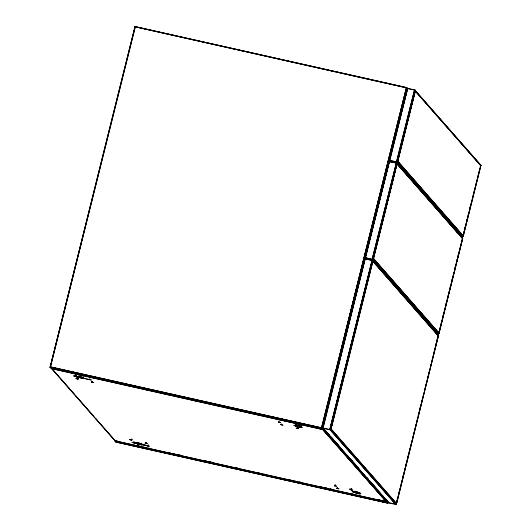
<?xml version="1.0" encoding="UTF-8"?>
<svg xmlns="http://www.w3.org/2000/svg" width="531" height="531" viewBox="0 0 531 531"><rect width="100%" height="100%" fill="white"/><g stroke="black" fill="none" stroke-linecap="round" stroke-linejoin="round"><path stroke-width="0.8" d="M359.016 492.403L358.69 493.73L352.146 491.739L357.29 492.429L360.901 493.876L358.69 493.73L358.704 492.443M139.978 443.312L139.952 444.586L149.775 446.325L138.292 443.219L131.788 442.23L139.952 444.586L140.131 443.332M359.56 492.41L359.494 493.863L359.826 492.463M140.556 443.378L140.489 444.686L142.348 444.553L148.176 445.774M323.439 427.959L323.054 429.612L51.268 368.547L50.08 367.206L135.007 26.55L135.232 26.948L135.398 26.643L50.465 367.293L114.968 440.73M55.27 372.483L51.447 368.136C51.593 369.224 52.204 367.95 51.268 368.547L323.06 429.612L321.52 427.72L406.388 87.549L407.363 88.504L414.99 90.184L415.355 91.133L480.88 165.705L480.747 165.015L480.124 164.59L480.867 165.692M50.491 366.821L50.08 367.206L50.491 366.821L321.567 427.8L386.376 501.549L323.253 429.214L322.742 429.606L386.256 501.622L322.742 429.606M358.332 492.376L358.259 493.644L358.485 492.396M141.1 443.325L140.981 444.772L141.359 443.378M364.837 256.752L365.441 257.807L372.39 259.38L373.578 258.71L372.39 259.38L365.295 257.641L364.824 256.732L365.587 257.854L364.863 256.659M389.09 159.406L389.854 160.528L396.657 162.055L397.845 161.384L396.657 161.909L389.708 160.355L389.104 159.419L390.743 161.285M387.902 501.815L387.902 501.543M397.155 164.132L396.265 162.858L389.316 161.311L388.446 161.988L389.601 161.497L396.909 163.309L397.142 164.112L462.68 238.538M359.221 492.436L359.109 493.803L359.368 492.383M389.057 159.526L390.763 161.198M438.447 335.911L372.523 260.509L364.512 258.809L322.363 427.541L323.113 428.178L329.924 429.705L331.112 429.035L329.924 429.705L322.828 427.966L322.357 427.057M139.547 443.206L139.387 444.467L139.693 443.252M357.96 492.283L357.801 493.545L358.106 492.33M359.686 492.33L359.494 493.863L359.806 492.237M358.69 493.73L358.863 492.436M298.721 425.424L298.502 426.924L302.577 427.495L298.834 426.015L293.816 425.358L296.232 426.214L296.61 424.76M299.245 425.557L299.019 427.057L299.365 425.59M299.537 427.176L299.776 425.683M140.708 443.345L140.489 444.686L140.396 443.385M300.294 425.796L300.042 427.282L300.407 425.822M357.33 492.091L356.832 493.306L357.078 491.872M137.921 442.642L137.675 444.029L138.292 442.695M141.697 443.305L141.425 444.825L141.79 443.372M300.792 425.895L300.526 427.375L300.898 425.915M357.589 492.157L357.35 493.438L357.728 492.23M137.974 442.496L137.675 444.029L138.199 442.569M301.263 425.975L300.977 427.448L301.356 425.995M141.697 443.465L141.425 444.825L141.731 443.358M296.915 424.873L296.61 426.353L297.499 426.645L298.502 426.924L298.834 425.457M296.232 426.214L296.537 424.727M354.867 491.115L354.562 492.595L354.94 491.142M356.825 491.806L356.321 493.173L356.586 491.865M297.991 426.785L298.309 425.311M137.994 442.622L137.675 444.029L138.04 442.748M141.273 443.471L140.981 444.772L140.954 443.385M389.847 160.521L407.655 88.332L389.435 160.256L407.37 88.319C407.854 89.573 405.578 88.723 407.655 88.332L414.611 89.912L415.368 90.987L414.99 90.184L414.618 90.031L415.335 91.219L480.847 165.778M438.414 335.546L396.365 504.178L388.626 502.731L387.909 502.067L388.778 502.903L395.728 504.45L396.63 503.607L331.132 428.948L329.917 429.705L331.052 429.174L372.868 261.272L438.38 336.103L437.65 334.908M436.535 333.767L438.334 334.118L439.097 333.282L373.565 258.697L372.238 259.214L396.265 162.858L462.713 238.578M460.802 236.441L462.601 236.793L463.364 235.956L397.865 161.298L396.504 161.889L414.465 89.865L480.913 165.586M139.109 443.06L138.817 444.334L139.255 443.133M138.823 442.987L138.239 444.181L138.578 442.774M356.294 491.779L355.83 493.027L356.162 491.666M135.047 26.636L50.173 367.067L321.713 428.026M135.146 26.809L50.345 366.928L321.62 427.88L406.421 87.761L406.819 87.628L407.987 88.962M75.236 376.433L81.064 378.085L84.19 378.364L79.962 376.831L73.457 375.848L75.236 376.433L75.482 375.457M75.402 376.459L75.648 375.483M75.548 376.479L75.794 375.503M75.674 376.486L75.92 375.517M78.688 375.862L78.243 379.088L75.807 378.517L77.745 379.127L78.263 379.121L78.329 377.322L75.774 376.492L76.092 375.51M75.774 376.492L76.145 375.45M77.579 379.101L77.825 378.125M78.814 377.481L79.179 376.021M79.351 377.641L79.71 376.18M80.486 377.946L80.851 376.486M81.064 378.085L81.422 376.625M81.621 378.205L81.986 376.744M82.657 378.384L83.015 376.924M83.095 378.444L83.46 376.983M89.653 379.645L88.989 379.333L91.432 379.964L89.653 379.645L89.898 378.676M91.836 382.26L91.339 382.008L93.775 382.632L91.836 382.26L92.075 381.291M91.996 382.313L92.241 381.344M92.175 382.366L92.421 381.397M92.361 382.42L92.606 381.45M131.223 440.146L131.887 440.139L129.445 439.562L131.223 440.146L131.462 439.17M131.389 440.172L131.628 439.203M131.535 440.192L131.774 439.217M131.661 440.206L131.9 439.23M131.761 440.206L132.007 439.237M133.387 442.781L133.812 441.845M133.566 442.814L133.971 441.872M133.732 442.841L134.124 441.892M136.653 443.704L137.018 442.243M137.569 442.535L137.144 443.87L137.509 442.409M145.64 443.365L144.976 443.053L147.412 443.677L145.64 443.365L145.879 442.389M145.819 443.418L146.058 442.442M146.005 443.471L146.244 442.496M147.817 445.98L148.063 445.005M147.983 446.033L148.229 445.058M148.162 446.086L148.401 445.111M278.782 422.125L278.284 421.873L280.74 422.477L278.782 422.125L279.027 421.156M280.979 424.74L280.627 424.541L283.069 425.165L280.979 424.74L281.224 423.771M294.957 425.809L295.196 424.833M295.19 425.862L295.435 424.886M295.667 424.939L295.422 425.915L296.61 426.353L297.002 424.9M295.641 425.955L295.88 424.979L295.906 426.081M297.38 428.497L298.601 428.656L296.159 428.026L297.38 428.497L297.619 427.521M297.572 428.537L297.811 427.568M297.758 428.577L298.004 427.608M297.937 428.617L298.176 427.641M321.667 427.953L406.494 87.721L135.106 26.742M321.753 428.092L406.633 87.661M388.4 162.254L389.615 161.497L388.778 161.484L364.883 257.329L365.58 257.854L389.455 161.331L365.169 257.588L389.17 161.318L389.601 161.497L388.559 161.902L364.784 256.977L366.682 259.095M364.83 257.216L388.891 161.603M322.456 427.647L322.324 427.183L388.778 502.903L322.456 427.647L364.512 258.809M389.15 159.997L406.978 88.485L407.815 88.504L406.6 89.254M322.496 427.747L364.638 258.73L372.151 260.356C373.93 262.367 372.258 259.533 370.552 260.183M389.23 160.096L407.37 88.504M322.589 427.833L364.764 258.677L365.189 258.657L322.702 427.913M365.056 257.515L389.163 161.497M389.323 160.183L407.231 88.352M365.514 259.314L365.925 257.694M389.767 162.088L390.159 160.468M331.098 429.021L329.771 429.539L372.005 260.19L438.46 335.784L396.538 503.919L330.919 429.24L372.835 261.099M395.867 504.443L330.076 429.566L372.277 260.303L438.447 335.665M372.543 259.241L396.544 162.977L372.238 259.214L438.334 334.118M462.601 236.793L396.81 161.915L414.744 89.978L480.88 165.221M372.41 260.396L330.236 429.552L396.007 504.41L396.604 502.007M414.877 90.071L396.962 161.902L462.74 236.76M372.523 260.509L330.388 429.519L396.013 504.218L396.365 504.178L330.674 429.406L372.716 260.781M396.79 163.176L372.855 259.201L438.832 333.853L462.68 238.22L396.677 163.063L372.696 259.228L438.473 334.085L439.071 331.683M414.99 90.184L397.122 161.869L462.747 236.567L463.098 236.527L480.681 166.024M372.629 260.635L330.534 429.473L396.365 504.178M396.896 163.309L373.001 259.148L438.613 333.833L373.14 259.088L396.982 163.455L396.418 163.03L462.647 238.777L461.917 237.583M415.096 90.31L397.268 161.822L462.879 236.501L463.351 235.943M415.182 90.456L397.407 161.756L463.098 236.527L460.649 236.268M372.789 260.94L330.8 429.327L396.465 504.058M396.982 163.455L373.266 259.009L438.931 333.733M415.255 90.615L397.533 161.676L463.198 236.401M397.055 163.608L373.386 258.916L439.004 333.594L462.727 238.459L396.411 162.904L372.238 259.214M415.302 90.774L397.606 161.763L396.657 162.055L462.309 236.78M334.769 485.845L334.271 485.586L336.707 486.21L334.769 485.845L335.008 484.869M334.928 485.898L335.174 484.922M335.107 485.951L335.353 484.976M336.966 488.46L336.614 488.255L339.05 488.878L336.966 488.46L337.212 487.485M337.112 488.513L337.358 487.538M351.018 489.542L352.252 489.682L349.803 489.078L351.018 489.542L351.263 488.566M351.21 489.589L351.456 488.613M351.396 489.628L351.641 488.653M351.575 489.662L351.821 488.686M353.546 491.221L353.301 492.197L354.237 492.463L354.21 491.367L353.971 492.337M353.553 492.257L353.799 491.281M353.765 492.303L354.011 491.328M114.975 440.484L114.709 440.743L115.904 442.104L387.696 503.176L386.422 501.702L386.82 500.096M386.88 500.182L386.515 501.835C385.393 501.483 388.088 503.839 387.471 502.777M397.009 500.401L397.606 497.998M398.608 493.989L399.206 491.587M401.204 483.568L401.801 481.166M402.803 477.157L403.401 474.747M404.403 470.738L405 468.335M406.003 464.326L406.6 461.924M407.602 457.914L408.2 455.505M409.202 451.503L409.799 449.093M418.196 415.421L418.793 413.018M419.795 409.009L420.393 406.607M434.185 351.29L434.783 348.88M435.785 344.871L436.382 342.468M436.787 340.862L438.181 335.253M439.476 330.083L440.073 327.68M441.069 323.671L441.673 321.268M442.668 317.259L443.272 314.856M444.268 310.847L444.865 308.445M445.867 304.436L446.465 302.033M447.467 298.024L448.064 295.621M448.463 294.021L449.06 291.619M450.062 287.61L450.66 285.207M451.662 281.198L452.259 278.795M453.262 274.786L453.859 272.383M454.855 268.374L455.459 265.971M456.454 261.962L457.058 259.559M458.054 255.557L458.651 253.148M463.337 234.363L463.935 231.974M464.93 227.978L465.528 225.589M466.523 221.593L467.121 219.203M468.116 215.208L468.707 212.818M469.703 208.822L470.3 206.433M480.25 166.522L480.648 164.929M397.142 500.335L396.139 504.357L395.575 504.43M397.546 498.722L404.569 470.552M404.967 468.946L406.175 464.114M406.573 462.508L410.383 447.215M410.788 445.602L411.99 440.776M412.395 439.164L413.596 434.338M414.001 432.725L415.202 427.9M415.6 426.287L416.204 423.871M416.609 422.264L417.811 417.432M418.209 415.826L419.417 410.994M419.815 409.388L421.023 404.556M421.422 402.949L422.63 398.117M423.028 396.511L423.632 394.095M424.634 390.066L425.238 387.657M425.636 386.044L426.838 381.218M427.243 379.605L428.444 374.78M428.849 373.167L429.453 370.751M430.455 366.729L431.053 364.312M432.061 360.29L432.659 357.874M433.064 356.268L438.281 335.34M447.58 298.024L438.606 334.032L436.382 333.601M447.985 296.424L449.18 291.625M449.578 290.026L450.773 285.22M451.171 283.62L452.372 278.821M452.77 277.222L453.965 272.416M454.363 270.817L455.565 266.018M455.963 264.418L462.547 238.014M465.654 225.556L462.873 236.707L462.162 236.607L463.377 235.857M466.052 223.963L467.24 219.177M467.638 217.584L468.827 212.805M469.225 211.212L470.42 206.433M470.818 204.84L472.006 200.061M472.404 198.468L473.599 193.689M473.991 192.096L475.185 187.317M475.584 185.724L476.772 180.945M477.17 179.352L478.365 174.573M478.763 172.98L479.951 168.201M438.354 335.439L396.259 504.277L395.874 504.264L396.617 503.594M462.62 238.114L438.725 333.953L437.896 333.939L372.384 259.38L373.598 258.624L439.11 333.183L438.042 334.105M480.621 165.918L462.879 236.501M389.562 160.316L407.655 88.332M365.295 257.641L389.455 161.331M322.828 427.966L365.189 258.657L323.113 428.178L322.397 426.984M330.076 429.566L372.145 260.236M329.771 429.539L372.277 260.303M396.81 161.915L414.611 89.912L480.927 165.46L463.271 236.268L397.845 161.384M396.504 161.889L414.744 89.978M356.321 493.173L356.732 491.679M356.832 493.306L357.197 491.991M137.144 443.87L137.582 442.429M355.83 493.027L356.248 491.653M323.253 429.214L322.881 429.294M138.239 444.181L138.691 442.887M406.62 89.168L407.224 88.544M388.42 162.167L388.765 161.689M373.578 258.71L372.39 259.38M438.832 333.853L438.34 333.939L439.084 333.269M321.494 428.192L321.886 428.278L406.819 87.628L406.261 87.847L135.186 26.875M407.091 88.611L406.646 88.996M415.342 91.12L397.785 161.524L396.65 162.055M364.498 259.015L364.18 259.32M463.291 236.076L462.601 236.614M439.024 333.408L438.334 333.939M331.052 429.174L396.557 503.733L395.867 504.264M323.16 429.4L386.475 501.456M77.891 377.163L74.698 375.988M51.68 368.62L51.434 368.275M116.296 442.19L114.709 440.763L386.502 501.815L114.716 440.723M386.057 501.662L386.561 501.264M437.902 333.939L438.745 333.747M135.876 442.821C134.622 442.96 135.783 443.478 133.878 442.861M135.332 443.133L133.892 442.628L135.571 442.814M370.665 260.217L372.291 260.396M294.386 425.364L295.415 425.523M352.717 491.746L353.746 491.912L349.929 489.184M147.996 445.741L147.552 445.874M75.9 376.472L77.002 376.744L75.853 376.486M134.184 442.768L135.159 442.934L133.892 442.628M135.007 26.55L406.799 87.622L321.846 428.232L50.1 367.14M135.027 26.603L406.686 87.642M50.08 367.206L321.866 428.258M58.284 369.775L59.903 370.14M63.136 370.864L64.755 371.229M67.988 371.959L69.607 372.317M72.847 373.047L76.079 373.778M93.881 377.773L95.5 378.138L93.861 377.833M123.816 384.497L120.577 383.774L123.796 384.563M149.702 390.318L146.47 389.588L149.682 390.378M152.941 391.042L154.561 391.407L152.921 391.108M157.793 392.137L159.413 392.502L157.773 392.197M178.828 396.863L180.447 397.228L178.808 396.922M183.68 397.951L185.299 398.316M190.158 399.405L188.538 399.04L190.138 399.465M196.629 400.859L193.39 400.135L196.609 400.925M217.664 405.591L214.424 404.861L217.644 405.651M241.127 410.861L244.36 411.585L241.107 410.921M268.633 417.041L270.252 417.406M275.104 418.494L273.485 418.129L275.085 418.554M278.337 419.224L279.956 419.583M300.991 424.315L299.378 423.95L300.971 424.375M304.23 425.039L305.849 425.404M309.082 426.127L310.701 426.493M63.116 370.923L64.736 371.288M67.975 372.019L69.588 372.384M72.827 373.107L76.059 373.837L72.787 373.213M183.666 398.011L185.279 398.376L183.626 398.124M268.613 417.1L270.233 417.466L268.573 417.207M278.324 419.284L279.937 419.649M304.21 425.099L305.829 425.464M309.062 426.194L310.681 426.552M318.773 428.371L322.012 429.101M63.076 371.036L64.716 371.348M67.935 372.125L69.568 372.437M120.517 383.94L123.776 384.617M126.995 385.393L128.628 385.705M146.41 389.761L149.662 390.438M152.882 391.214L154.521 391.526M157.734 392.303L159.373 392.615M162.592 393.398L164.205 393.756M188.478 399.212L190.118 399.524M193.33 400.301L196.589 400.978M214.385 404.98L217.624 405.704M241.067 411.027L244.32 411.704M247.539 412.481L249.178 412.793M273.425 418.302L275.065 418.614M278.284 419.39L279.917 419.702M283.136 420.479L284.755 420.844M304.17 425.212L305.81 425.523M309.029 426.3L310.662 426.612M316.31 427.933L321.992 429.154M90.018 379.751L84.144 378.43L90.21 379.804M386.15 501.277L384.53 500.912L386.137 501.344M114.908 440.531L116.707 440.936M179.013 454.875L180.62 455.299M204.9 460.689L206.513 461.114M209.758 461.784L211.365 462.209M235.645 467.599L237.257 468.023M299.557 481.962L301.17 482.387M320.591 486.688L322.204 487.113M325.45 487.777L327.056 488.201M330.302 488.865L331.915 489.297M378.039 499.591L386.117 501.476M114.802 440.624L118.313 441.414M136.925 445.595L140.157 446.325M143.397 447.049L145.016 447.414M148.255 448.084L149.868 448.503M169.289 452.817L170.902 453.228M174.141 453.905L175.754 454.324M179 454.994L180.613 455.412M204.886 460.815L206.499 461.233M209.738 461.904L212.971 462.687M235.631 467.718L238.864 468.501M257.469 472.683L260.708 473.413M263.947 474.083L265.56 474.502M268.799 475.225L270.412 475.59M289.833 479.898L291.453 480.316M294.692 480.993L296.305 481.411M299.544 482.082L301.157 482.5M325.43 487.896L327.05 488.314M330.289 488.991L333.521 489.774M352.126 493.949L355.365 494.68M378.019 499.771L386.422 501.702M131.814 445.33L134.243 445.874M135.856 446.239L139.095 446.969M140.715 447.328L143.947 448.058M145.567 448.423L148.806 449.146M160.13 451.695L169.84 453.879M171.453 454.237L174.692 454.967M176.312 455.332L179.544 456.056M190.875 458.605L200.579 460.782M202.198 461.147L205.437 461.877M221.613 465.508L228.901 467.147M230.514 467.512L233.753 468.236M249.935 471.873L254.787 472.962L230.474 467.625M256.407 473.327L259.639 474.057L256.367 473.446M261.259 474.415L264.498 475.145M266.111 475.51L269.35 476.234M280.673 478.783L290.384 480.96M292.004 481.325L295.236 482.055M296.856 482.413L300.095 483.144M311.418 485.686L321.129 487.87M322.748 488.235L325.981 488.965M339.734 492.051L349.444 494.235M351.064 494.593L354.296 495.323M370.479 498.961L375.331 500.049M376.95 500.414L380.189 501.145M381.802 501.503L385.041 502.233M116.402 441.998L139.076 447.029M140.675 447.447L169.82 453.939M171.42 454.357L228.881 467.207M261.219 474.535L349.425 494.295M351.024 494.713L375.311 500.109M376.91 500.534L387.557 502.923M116.13 442.038L387.623 503.043M51.255 368.541L51.64 368.627M115.884 442.097L116.276 442.184M353.201 491.52L356.381 492.323M353.055 491.474L356.168 492.25M480.117 164.59L480.88 165.546M388.632 502.738L387.935 501.987M349.856 489.144L353.746 491.912M406.965 88.69L389.097 159.891L391.221 162.287M406.759 88.909L389.05 159.652L391.354 162.347M397.785 161.524L463.331 236.116M396.657 161.909L462.461 236.799M389.09 159.565L391.493 162.386M389.024 161.543L364.963 257.422L366.722 259.433M439.064 333.448L373.479 258.809L397.102 163.774M372.39 259.241L438.194 334.125M365.374 257.515L366.463 258.763M364.79 257.104L367.087 259.672M364.293 259.234L322.317 427.302L388.632 502.857M329.924 429.566L395.728 504.45M328.397 433.82L329.492 435.062M331.676 437.551L333.315 439.416M334.948 441.274L338.771 445.628M347.506 455.565L348.595 456.813M350.779 459.295L352.962 461.778M354.058 463.025L358.425 467.99M367.16 477.933L368.248 479.174M370.432 481.663L372.072 483.529M373.167 484.77L378.079 490.359M386.269 499.678L387.358 500.925M324.554 429.559L325.649 430.8M327.833 433.289L329.472 435.148M331.105 437.013L333.289 439.502M334.384 440.743L339.84 446.956M346.935 455.034L348.575 456.899M350.214 458.757L358.949 468.7M366.589 477.402L368.229 479.261M369.868 481.126L378.603 491.069M382.426 495.416L383.515 496.658M385.698 499.147L387.338 501.012M323.113 429.453L386.429 501.503M323.007 429.533L386.376 501.549M75.223 375.709L76.318 376.95M56.903 374.348L59.087 376.831M60.182 378.072L74.373 394.228M76.006 396.086L78.19 398.575M79.285 399.816L93.476 415.965M95.653 418.448L97.837 420.937M98.932 422.178L113.123 438.327M51.434 368.202L114.749 440.398M372.138 260.356L372.868 261.544M115.081 440.69L115.081 440.63M76.882 376.486L75.415 376.194L76.882 376.486M135.199 443.027L134.23 442.854L135.199 443.027"/></g></svg>
